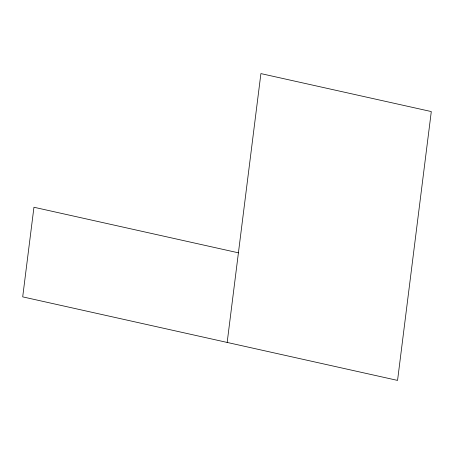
<?xml version="1.0" encoding="UTF-8"?>
<svg xmlns="http://www.w3.org/2000/svg" width="454" height="454" viewBox="0 0 454 454"><rect width="100%" height="100%" fill="white"/><g stroke="black" fill="none" stroke-linecap="round" stroke-linejoin="round"><path stroke-width="0.68" d="M227.17 342.435L260.908 73.593L431.3 111.565L397.556 380.407L22.7 296.871L33.948 207.251L238.412 252.821"/></g></svg>
